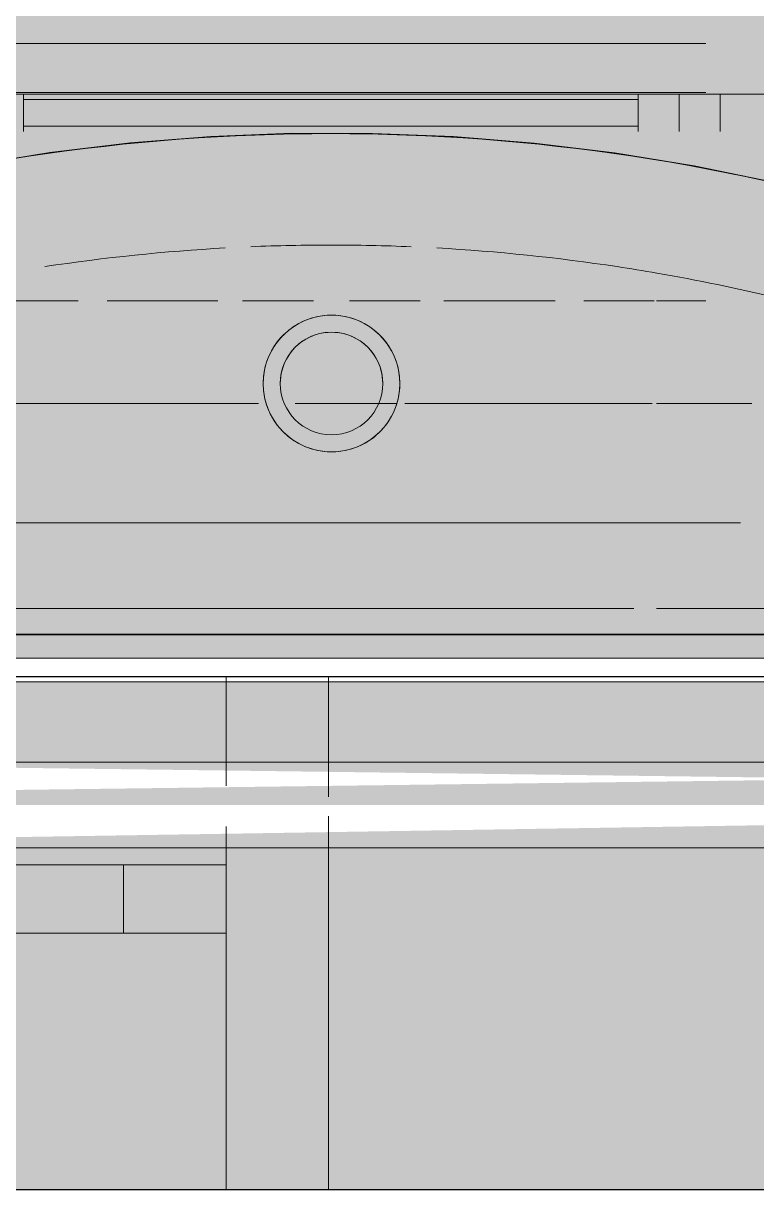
# Model space of a CAD drawing. Header units: metres. Extents: x 149 to 429, y -3 to 162.
# Drawn here: x 364.3237 to 364.5384, y 80.4457 to 80.7868 of the extents above; entities that cross this region are included whole.
import ezdxf

# ---------------------------------------------------------------- set-up
doc = ezdxf.new("R2010")
doc.units = ezdxf.units.M
doc.linetypes.add('IMPORT-Dashed _3_', pattern=[0.75, 0.5, -0.25])
doc.layers.add('1053_ARQ_BASE_MATADOURO_dwg', color=7, linetype='Continuous', lineweight=5, true_color=0x767676)
for name, color, linetype, lineweight in [('A-EQUIPAMENTOS', 7, 'Continuous', 5), ('A-PAREDE', 7, 'Continuous', 30), ('A-WALL', 7, 'Continuous', 9), ('A_PROJEÇÃO', 7, 'IMPORT-Dashed _3_', 5), ('P-PIPE', 7, 'Continuous', 5), ('P-SANR-FIXT', 7, 'Continuous', 5)]:
    doc.layers.add(name, color=color, linetype=linetype, lineweight=lineweight)

# ---------------------------------------------------------------- blocks, each defined once
blk = doc.blocks.new('UT_Bacia com caixa acoplada - UT_Bacia com caixa acoplada-3640155-TÉRREO 1_20 - Dependente 2')
at = {"layer": 'P-SANR-FIXT', "color": 9, "true_color": 0xc0c0c0}
for p, q in [((-0.1499999999999312, 0.1704735377196123), (0.1500000000002085, 0.1704735377197509)), ((-0.09000000000000057, 0.1595600000000009), (-0.09000000000000057, 0.1704400000000009)), ((-0.09000000000000057, 0.1595600000000009), (-0.09000000000000057, 0.1704400000000009)), ((0.0900000000001528, 0.1689100000001063), (-0.08999999999987558, 0.1689100000001063)), ((-0.09000000000000057, 0.1610900000000008), (-0.09000000000000057, 0.1689100000000008)), ((-0.09000000000000057, 0.1610900000000008), (-0.09000000000000057, 0.1689100000000008)), ((0.08999999999999939, 0.1704400000000009), (0.08999999999999939, 0.1595600000000009)), ((0.08999999999999939, 0.1704400000000009), (0.08999999999999939, 0.1595600000000009)), ((0.08999999999999937, 0.1610900000000008), (0.08999999999999937, 0.1689100000000008)), ((0.08999999999999937, 0.1610900000000008), (0.08999999999999937, 0.1689100000000008)), ((0.1019999999999994, 0.1595600000000009), (0.1019999999999994, 0.1704400000000009)), ((0.1019999999999994, 0.1595600000000009), (0.1019999999999994, 0.1704400000000009)), ((0.1019999999999994, 0.1704400000000009), (0.1019999999999994, 0.1595600000000009)), ((0.1019999999999994, 0.1704400000000009), (0.1019999999999994, 0.1595600000000009)), ((0.1139999999999994, 0.1704400000000009), (0.1139999999999994, 0.1595600000000009)), ((0.1139999999999994, 0.1704400000000009), (0.1139999999999994, 0.1595600000000009)), ((0.1139999999999994, 0.1595600000000009), (0.1139999999999994, 0.1704400000000009)), ((0.1139999999999994, 0.1595600000000009), (0.1139999999999994, 0.1704400000000009)), ((-0.08999999999987558, 0.1610900000000613), (0.0900000000001528, 0.1610900000001999)), ((-0.1649999999999998, 0.01249999999999924), (0.165, 0.01249999999999924)), ((0.165, 0.01245945945945865), (-0.1649999999999999, 0.01245945945945865)), ((-0.1649999999997719, 0.01229811905160714), (0.1650000000001877, 0.01229811905160714))]:
    blk.add_line(p, q, dxfattribs=at)
at = {"layer": 'P-SANR-FIXT', "color": 254, "true_color": 0xd3d3d3}
for p, q in [((-0.1198088111199559, 0.04509459459459392), (0.119918811689012, 0.04509459459459393)), ((-0.1198088111199559, 0.04509459459459381), (0.119918811689012, 0.04509459459459381))]:
    blk.add_line(p, q, dxfattribs=at)
at = {"layer": 'P-SANR-FIXT', "color": 254, "true_color": 0xe9e9e9}
for p, q in [((0.119918811689012, 0.04509459459459393), (-0.1198088111199559, 0.04509459459459392)), ((0.119918811689012, 0.04509459459459381), (-0.1198088111199559, 0.04509459459459381))]:
    blk.add_line(p, q, dxfattribs=at)
at = {"layer": 'P-SANR-FIXT', "color": 254, "true_color": 0xe0e0e0}
for p, q in [((-0.1649999999997719, 0.02000242522449371), (0.08872702940837263, 0.02000242522449371)), ((0.09529359817250953, 0.02000242522456301), (0.1650000000001877, 0.02000242522449371)), ((0.1083004234528533, 0.02000242522456301), (0.1239104824911788, 0.02000242522449371))]:
    blk.add_line(p, q, dxfattribs=at)
at = {"layer": 'P-SANR-FIXT', "color": 9, "true_color": 0xc0c0c0, "flags": 128}
blk.add_lwpolyline([(0.1753658744910288, 0.1325345878290856), (0.1526089801758157, 0.1390949596619823), (0.1296079440471254, 0.1447400508453244), (0.1063995628563222, 0.1494608304374629), (0.0830209650623714, 0.1532497461980742), (0.05950955143430838, 0.1561007366701844), (0.03590293521875756, 0.158009240877254), (0.0122388819655087, 0.1589722056196572), (-0.01144475088794461, 0.1589880903591926), (-0.03511007458128479, 0.1580568696837236), (-0.05871922964503974, 0.1561800333476513), (-0.08223444646754179, 0.1533605838888447), (-0.1056181057181511, 0.1496030318247995), (-0.1288327985301348, 0.1449133884373125), (-0.1518413863475624, 0.1392991561555126), (-0.174607060337807, 0.1327693165533268), (-0.1753658744907516, 0.1325345878290164)], dxfattribs=at)
at = {"layer": 'P-SANR-FIXT', "color": 254, "true_color": 0xe0e0e0, "flags": 128}
blk.add_lwpolyline([(0.1644025596614967, 0.02000242522442441), (0.1593392881397787, 0.02000242522449371), (0.1539238976989247, 0.02000242522449371), (0.1481650518084971, 0.02000242522449371), (0.1420719633935027, 0.02000242522442441), (0.1356543800954794, 0.02000242522449371), (0.1289225686787941, 0.02000242522449371), (0.1218872986055747, 0.02000242522442441), (0.1213221542360221, 0.02000242522449371)], dxfattribs=at)
at = {"layer": 'P-SANR-FIXT', "color": 9, "true_color": 0xc0c0c0}
for centre, radius, start, end in [((1.624300693947589e-15, -0.4330317257974887), 0.5919690886741392, 72.77283756524945, 107.2271624347516), ((1.658140291738164e-15, -0.4330317257974888), 0.5919285481335987, 72.77283756524913, 107.2271624347512), ((0.0002010592212973183, 0.08579894077870352), 0.01999999999999999, 4.325554366790383e-13, 180.0000000000002), ((0.0002010592212985027, 0.08579894077870355), 0.02000000000000002, 359.9999999999987, 179.9999999999986), ((0.0002010592212973183, 0.08579894077870352), 0.02000000000000001, 104.9999999999999, 179.9999999999998), ((0.0002010592212984383, 0.08579894077870355), 0.01999999999999999, 104.9999999999991, 179.9999999999991), ((0.0002010592212973183, 0.08579894077870352), 0.02000000000000002, 359.9999999999996, 74.99999999999996), ((0.0002010592212984383, 0.08579894077870355), 0.02000000000000001, 359.9999999999991, 74.99999999999929), ((0.0002010592212974875, 0.08579894077870359), 0.01499999999999998, 3.943887805014761e-13, 180.0000000000003), ((0.000201059221297494, 0.08579894077870359), 0.015, 359.9999999999996, 179.9999999999999), ((0.0002010592212973183, 0.08579894077870352), 0.01999999999999999, 180.0000000000002, 359.9999999999994), ((0.0002010592212973183, 0.08579894077870352), 0.02000000000000002, 179.9999999999998, 194.9999999999997), ((0.0002010592212984383, 0.08579894077870355), 0.02000000000000001, 179.9999999999998, 194.9999999999994), ((0.0002010592212985027, 0.08579894077870355), 0.02000000000000002, 179.9999999999994, 359.9999999999987), ((0.0002010592212974875, 0.08579894077870359), 0.01499999999999998, 180.0000000000003, 359.9999999999994), ((0.000201059221297494, 0.08579894077870359), 0.01500000000000001, 179.9999999999999, 359.9999999999989), ((0.0002010592212973183, 0.08579894077870352), 0.02000000000000001, 344.999999999999, 359.999999999999), ((0.0002010592212984383, 0.08579894077870355), 0.01999999999999999, 344.9999999999992, 359.9999999999991), ((0.0002010592212973183, 0.08579894077870352), 0.01999999999999999, 239.9999999999992, 299.9999999999991), ((0.0002010592212984383, 0.08579894077870355), 0.01999999999999999, 239.9999999999993, 299.9999999999993)]:
    blk.add_arc(centre, radius, start, end, dxfattribs=at)
at = {"layer": 'P-SANR-FIXT', "color": 254, "true_color": 0xd3d3d3}
for centre, radius, start, end in [((1.632760593395233e-15, -0.4330317257974887), 0.5593339535390043, 87.58620801191229, 92.40196636352186), ((1.632760593395233e-15, -0.4330317257974887), 0.5593339535390043, 87.58620801191263, 92.40196636352223), ((1.632760593395233e-15, -0.4330317257974887), 0.5593339535390044, 93.17209744547229, 98.61358121737537), ((1.632760593395233e-15, -0.4330317257974887), 0.5593339535390045, 93.17209744547264, 98.6135812173757), ((1.632760593395233e-15, -0.4330317257974887), 0.5593339535390043, 81.38641878262428, 86.81919699973471), ((1.632760593395233e-15, -0.4330317257974887), 0.5593339535390043, 81.38641878262463, 86.81919699973507), ((1.632760593395233e-15, -0.4330317257974887), 0.559333953539004, 72.77283756524872, 80.17432003299011), ((1.632760593395233e-15, -0.4330317257974887), 0.5593339535390041, 72.77283756524908, 80.17432003299047), ((0.0002010592212973183, 0.08579894077870352), 0.01999999999999999, 74.9999999999999, 104.9999999999999), ((0.0002010592212984383, 0.08579894077870355), 0.01999999999999999, 74.99999999999926, 104.9999999999992), ((0.0002010592212973183, 0.08579894077870352), 0.01999999999999999, 194.9999999999994, 224.9999999999993), ((0.0002010592212984383, 0.08579894077870355), 0.02000000000000002, 194.9999999999994, 224.9999999999994), ((0.0002010592212973183, 0.08579894077870352), 0.02000000000000002, 299.999999999999, 344.999999999999), ((0.0002010592212984383, 0.08579894077870355), 0.02, 299.9999999999992, 344.9999999999991)]:
    blk.add_arc(centre, radius, start, end, dxfattribs=at)
at = {"layer": 'P-SANR-FIXT', "color": 254, "true_color": 0xe9e9e9}
for radius, start, end in [(0.5593339535390043, 87.58620801191267, 92.40196636352225), (0.5593339535390043, 90.00000000000053, 92.4019663635226), (0.5593339535390048, 87.58620801191307, 90.00000000000058), (0.5593339535390042, 93.17209744547267, 98.61358121737574), (0.5593339535390042, 93.17209744547303, 98.6135812173761), (0.5593339535390043, 81.38641878262465, 86.8191969997351), (0.5593339535390044, 81.386418782625, 86.81919699973544), (0.5593339535390044, 72.77283756524912, 80.17432003299047), (0.5593339535390045, 72.77283756524947, 80.17432003299083)]:
    blk.add_arc((1.632760593395233e-15, -0.4330317257974887), radius, start, end, dxfattribs=at)
at = {"layer": 'P-SANR-FIXT', "color": 254, "true_color": 0xe0e0e0}
for centre, radius, start, end in [((1.632760593395233e-15, -0.4330317257974887), 0.5593339535390043, 80.17432003299012, 81.38641878262428), ((1.632760593395233e-15, -0.4330317257974887), 0.5593339535390042, 80.17432003299048, 81.38641878262463), ((0.0002010592212973183, 0.08579894077870352), 0.01999999999999999, 224.9999999999993, 239.9999999999992), ((0.0002010592212984383, 0.08579894077870355), 0.02000000000000002, 224.9999999999994, 239.9999999999994)]:
    blk.add_arc(centre, radius, start, end, dxfattribs=at)
at = {"layer": 'P-SANR-FIXT', "color": 7, "true_color": 0xefefef}
for radius, start, end in [(0.5593339535390044, 80.17432003299047, 81.38641878262465), (0.5593339535390045, 80.17432003299083, 81.386418782625)]:
    blk.add_arc((1.632760593395233e-15, -0.4330317257974887), radius, start, end, dxfattribs=at)
blk = doc.blocks.new('1053_ARQ_BASE_MATADOURO_dwg_acoplada-V66-TÉRREO 1_20 - Dependente 2')
at = {"layer": 'A-EQUIPAMENTOS', "true_color": 0xe2e2e2}
blk.add_hatch(color=254, dxfattribs=at).paths.add_polyline_path([(0.1649999980029996, -0.005489761105573962), (0.1997696612393615, -0.005489781288346058), (0.1932022283684622, -0.5155492434685154), (0.1644932581745656, -0.5792546615225658), (0.1301240513139586, -0.6172043944295984), (0.06636057287648692, -0.6526861470431399), (-0.004604764543482816, -0.6649615169414156), (-0.0926122259146363, -0.642636056549907), (-0.1350053938471286, -0.613463687302188), (-0.1883187893495029, -0.536416079373882), (-0.2002441271948293, -0.4896561137791525), (-0.1951718809596067, -0.0054898249830223), (0.1341397767864353, -0.005489766578748277)])
at = {"layer": 'A-EQUIPAMENTOS', "color": 253, "true_color": 0xaaaaaa, "flags": 128}
blk.add_lwpolyline([(-0.2002302526214302, -0.4897107035869385), (-0.2002302526214302, -0.1278460692934097), (-0.2043315815941187, -0.1278460692934097), (-0.2043315815941187, -0.095035437511278), (-0.2002302526212916, -0.095035437511278), (-0.2002302526214302, -0.005489754939156774), (-0.1758182758470433, -0.005489754939156774), (-0.1743064813423105, -0.00548975493908747), (-0.1722558168559663, -0.005489754939156774), (-0.1700770061750111, -0.005489754939156774), (-0.162686049252934, -0.005489754939156774), (2.772139851003885e-13, -0.00548975493908747), (0.1640531589110051, -0.00548975493908747), (0.1715111766027952, -0.00548975493908747), (0.1977190828922732, -0.005489754939156774), (0.1997697473786175, -0.00548975493908747), (0.1997697473786175, -0.007251202221284075), (0.1997697473786175, -0.009217759091989138), (0.1997697473784789, -0.04729906910632253)], dxfattribs=at)
at = {"layer": 'A-EQUIPAMENTOS', "color": 254, "true_color": 0xd5d5d5, "flags": 128}
for points in [[(-0.1097812759391134, -0.1709100235075399), (-0.02426911381684513, -0.1709100235074706), (-0.0002302526213370584, -0.1709100235074706), (0.02380860857403241, -0.1709100235074706), (0.1097812744905317, -0.1709100235074706)], [(-0.1097812759357868, -0.1852646749122268), (-0.02455666162104863, -0.1852646749122268), (-0.0002302526214756654, -0.1852646749122268), (0.02409615637837451, -0.1852646749122268), (0.1097812744938583, -0.1852646749121575)]]:
    blk.add_lwpolyline(points, dxfattribs=at)
blk = doc.blocks.new('1053_ARQ_BASE_MATADOURO_dwg_A$C51235BF3-4039629-TÉRREO 1_20 - Dependente 2')
at = {"layer": 'A-EQUIPAMENTOS', "color": 254, "true_color": 0xe1e1e1}
for p, q in [((0.3883622046791861, 0.03033174574375153), (0.4769293878999877, 0.03033174574375153)), ((0.4876582248340823, 0.03033174574375153), (0.5052573731885711, 0.03033174574375153)), ((0.519753936524954, 0.03033174574375153), (0.5922219243957634, 0.03033174574375153)), ((0.593437088692997, 0.03033174574375153), (0.6079247551086421, 0.03033174574375153)), ((0.3883621993654531, 0.0003317482769489289), (0.4241895133720398, 0.0003317482769489289)), ((0.4326755765580078, 0.0003317482769489289), (0.465019931824472, 0.0003317482769489289)), ((0.531267041176988, 0.0003317482769489289), (0.5637878983954562, 0.0003317482769489289)), ((0.5722326768906656, 0.0003317482769489289), (0.5927529111405743, 0.0003317482769489289)), ((0.5934370886930292, 0.0003317482769489289), (0.6079247497949721, 0.0003317482769489289))]:
    blk.add_line(p, q, dxfattribs=at)
at = {"layer": 'A-EQUIPAMENTOS', "color": 254, "true_color": 0xd5d5d5}
for p, q in [((0.5052573731885711, 0.03033174574375153), (0.5174051375985969, 0.03033174574375153)), ((0.4722628023259566, 0.0003317482769489289), (0.4930639139136024, 0.0003317482769489289)), ((0.5035632155132287, 0.0003317482769489289), (0.5242445413394907, 0.0003317482769489289))]:
    blk.add_line(p, q, dxfattribs=at)
at = {"layer": 'A-EQUIPAMENTOS', "color": 254, "true_color": 0xeaeaea}
blk.add_line((0.6079247551086421, 0.03033174574375153), (0.621360918144429, 0.03033174574375153), dxfattribs=at)
blk = doc.blocks.new('1053_ARQ_BASE_MATADOURO_dwg_arq geral tgov-4039641-TÉRREO 1_20 - Dependente 2')
at = {"layer": 'A-PAREDE', "color": 253, "true_color": 0xaaaaaa}
blk.add_line((28.29822966561187, -2.740337723866105), (24.19822966551874, -2.740337723866105), dxfattribs=at)
at = {"layer": 'A-PAREDE', "color": 253, "true_color": 0xaaaaaa, "flags": 128}
blk.add_lwpolyline([(28.29822966561187, -2.590337723493576), (26.29822966561187, -2.590337723493576), (26.29822966561187, -0.6403377242386341), (26.34822966565844, -0.6403377242386341), (26.34822966565844, -0.49033772200346), (26.09822966565844, -0.49033772200346), (26.09822966565844, -0.6403377242386341), (26.148229665705, -0.6403377242386341), (26.148229665705, -2.590337723493576), (24.19822966551874, -2.590337723493576)], dxfattribs=at)
at = {"layer": 'A_PROJEÇÃO', "color": 253, "true_color": 0xaaaaaa}
blk.add_line((27.79822966561187, -2.625466088949318), (27.79822966561187, -2.59033772349344), dxfattribs=at)
at = {"layer": 'A_PROJEÇÃO', "color": 253, "true_color": 0xaaaaaa, "flags": 128}
for points in [[(27.79822966561187, -2.59033772349344), (27.76822966558392, -2.59033772349344), (27.76822966558392, -2.622260852616168)], [(27.76822966558392, -2.634087724237849), (27.76822966558392, -2.740337723866016), (27.79822966561187, -2.740337723866016), (27.79822966561187, -2.631072962301601)]]:
    blk.add_lwpolyline(points, dxfattribs=at)
blk.add_lwpolyline([(27.76822966558393, -2.645337723195553), (27.76822966558393, -2.665337722748518), (27.73822966555599, -2.665337722748518), (27.73822966555599, -2.645337723195553), (27.32822966563981, -2.645337723195553), (27.32822966563981, -2.665337722748518), (27.73822966555599, -2.665337722748518), (27.73822966555599, -2.645337723195553)], close=True, dxfattribs=at)
at = {"extrusion": (0, 0, -1), "zscale": -1}
for name, p, rotation in [('1053_ARQ_BASE_MATADOURO_dwg_acoplada-V66-TÉRREO 1_20 - Dependente 2', (-27.79890577413606, -2.590337812900723), 179.9999898619997), ('1053_ARQ_BASE_MATADOURO_dwg_A$C51235BF3-4039629-TÉRREO 1_20 - Dependente 2', (-27.30076227930838, -2.480006044730721), 180)]:
    blk.add_blockref(name, p, dxfattribs=dict(at, rotation=rotation))
blk = doc.blocks.new('1053_ARQ_BASE_MATADOURO_dwg-3625622-TÉRREO 1_20 - Dependente 2')
blk.add_blockref('1053_ARQ_BASE_MATADOURO_dwg_arq geral tgov-4039641-TÉRREO 1_20 - Dependente 2', (130.2097949645677, 83.1860339743535))

msp = doc.modelspace()

# ---------------------------------------------------------------- hatches: boundary and pattern name
at = {"layer": 'A-WALL', "true_color": 0xffd4aa, "transparency": 33554483}
h = msp.add_hatch(color=41, dxfattribs=at)
h.paths.add_polyline_path([(373.1630617847296, 80.44569625048727), (373.3130617846366, 80.44569625048727), (373.3130617846366, 80.59419625048731), (360.6145617847063, 80.59419625048739), (360.6145617847063, 80.44569625048734), (373.113061781889, 80.44569625048727)])
h.paths.add_polyline_path([(361.5782856937424, 80.54612217728693), (361.5782856937424, 80.57027032294408), (362.2660717854515, 80.55976566216555), (362.2660717854515, 80.54612217728693), (361.6350654753875, 80.54612217728693)])
h.paths.add_polyline_path([(364.2296378924898, 80.54612217728686), (364.2296378924898, 80.57027032294401), (364.9167824628718, 80.5614314881792), (364.9130617847296, 80.54612217728686), (364.7146029641482, 80.54612217728686)])
h.paths.add_polyline_path([(363.5218220803493, 80.54612217728686), (363.4100517841941, 80.55496101205169), (363.4100517841941, 80.57027032294401), (364.0978378759033, 80.5614314881792), (364.0978378759033, 80.54612217728686), (363.5510428165421, 80.54612217728686)])
h.paths.add_polyline_path([(360.7630617847063, 80.54612217728693), (360.7593411067739, 80.55496101205162), (360.7630617847063, 80.57027032294408), (361.4464856771559, 80.55881621675279), (361.4464856771559, 80.54612217728693), (360.7830618401386, 80.54612217728693)])
h.paths.add_polyline_path([(369.5930617846644, 80.55012217803105), (369.471003810937, 80.55896101279586), (369.471003810937, 80.57427032368827), (369.9660717847064, 80.56543148892344), (369.9660717847064, 80.55012217803105), (369.6130617846829, 80.55012217803105)])
h.paths.add_polyline_path([(365.5208222968419, 80.55012217803105), (365.5100517846599, 80.55896101279586), (365.5208222968419, 80.57427032368827), (366.5051197564819, 80.56543148892344), (366.5051197564819, 80.55012217803105), (365.5236945182227, 80.55012217803105)])
h.paths.add_polyline_path([(368.6930617846411, 80.55012217803105), (368.5705971513564, 80.55896101279586), (368.5705971513564, 80.57427032368827), (369.3392038109371, 80.56543148892344), (369.3392038109371, 80.55012217803105), (368.7130617846598, 80.55012217803105)])
h.paths.add_polyline_path([(366.636919756482, 80.55012217803105), (366.636919756482, 80.57427032368827), (367.4071617836955, 80.56543148892344), (367.4071617836955, 80.55012217803105), (366.7443383851329, 80.55012217803105)])
h.paths.add_polyline_path([(368.0216566125692, 80.55012217803105), (367.8200517847297, 80.55896101279586), (367.8200517847297, 80.57427032368827), (368.4387971513563, 80.56543148892344), (368.4387971513563, 80.55012217803105)])
at = {"layer": 'P-PIPE', "true_color": 0x69503c}
for points in [[(364.8930617292972, 80.55819625011537), (364.9167824628718, 80.56902156766274), (364.9130617847296, 80.57027032294401), (364.2296378924898, 80.5614314881792), (364.2296378924898, 80.55819625011537), (364.8283610439784, 80.55819625011537)], [(364.9167824628718, 80.54612217728686), (364.9130617847296, 80.55819625011537), (364.2296378924898, 80.54737093256806), (364.2296378924898, 80.54612217728686), (364.9130617847296, 80.54612217728686)]]:
    msp.add_hatch(color=27, dxfattribs=at).paths.add_polyline_path(points)

# ---------------------------------------------------------------- linework, layer by layer
at = {"layer": 'A-WALL', "color": 253, "true_color": 0xaaaaaa}
for p, q in [((364.9120328538447, 80.59569625048721), (362.9130617847296, 80.59569625048724)), ((364.9135328538447, 80.59419625048722), (362.9130617847296, 80.59419625048723))]:
    msp.add_line(p, q, dxfattribs=at)
at = {"layer": 'A-WALL', "color": 253, "true_color": 0xbbb2aa}
msp.add_line((360.6130617847062, 80.44569625048726), (373.3130617846364, 80.44569625048713), dxfattribs=at)
at = {"layer": 'P-PIPE'}
for p, q in [((364.9167824628718, 80.57069625011545), (364.2296378924898, 80.57069625011545)), ((364.2296378924898, 80.54569625011544), (364.9167824628718, 80.54569625011544))]:
    msp.add_line(p, q, dxfattribs=at)

# ---------------------------------------------------------------- block references
at = {"layer": '1053_ARQ_BASE_MATADOURO_dwg', "color": 253, "true_color": 0xaaaaaa}
msp.add_blockref('1053_ARQ_BASE_MATADOURO_dwg-3625622-TÉRREO 1_20 - Dependente 2', (206.4050371545499, 0), dxfattribs=at)
at = {"layer": 'P-SANR-FIXT', "color": 9, "true_color": 0xc0c0c0, "rotation": 1.010198601586461e-05}
msp.add_blockref('UT_Bacia com caixa acoplada - UT_Bacia com caixa acoplada-3640155-TÉRREO 1_20 - Dependente 2', (364.4137378924897, 80.59569628982646), dxfattribs=at)

doc.saveas('drawing.dxf')
